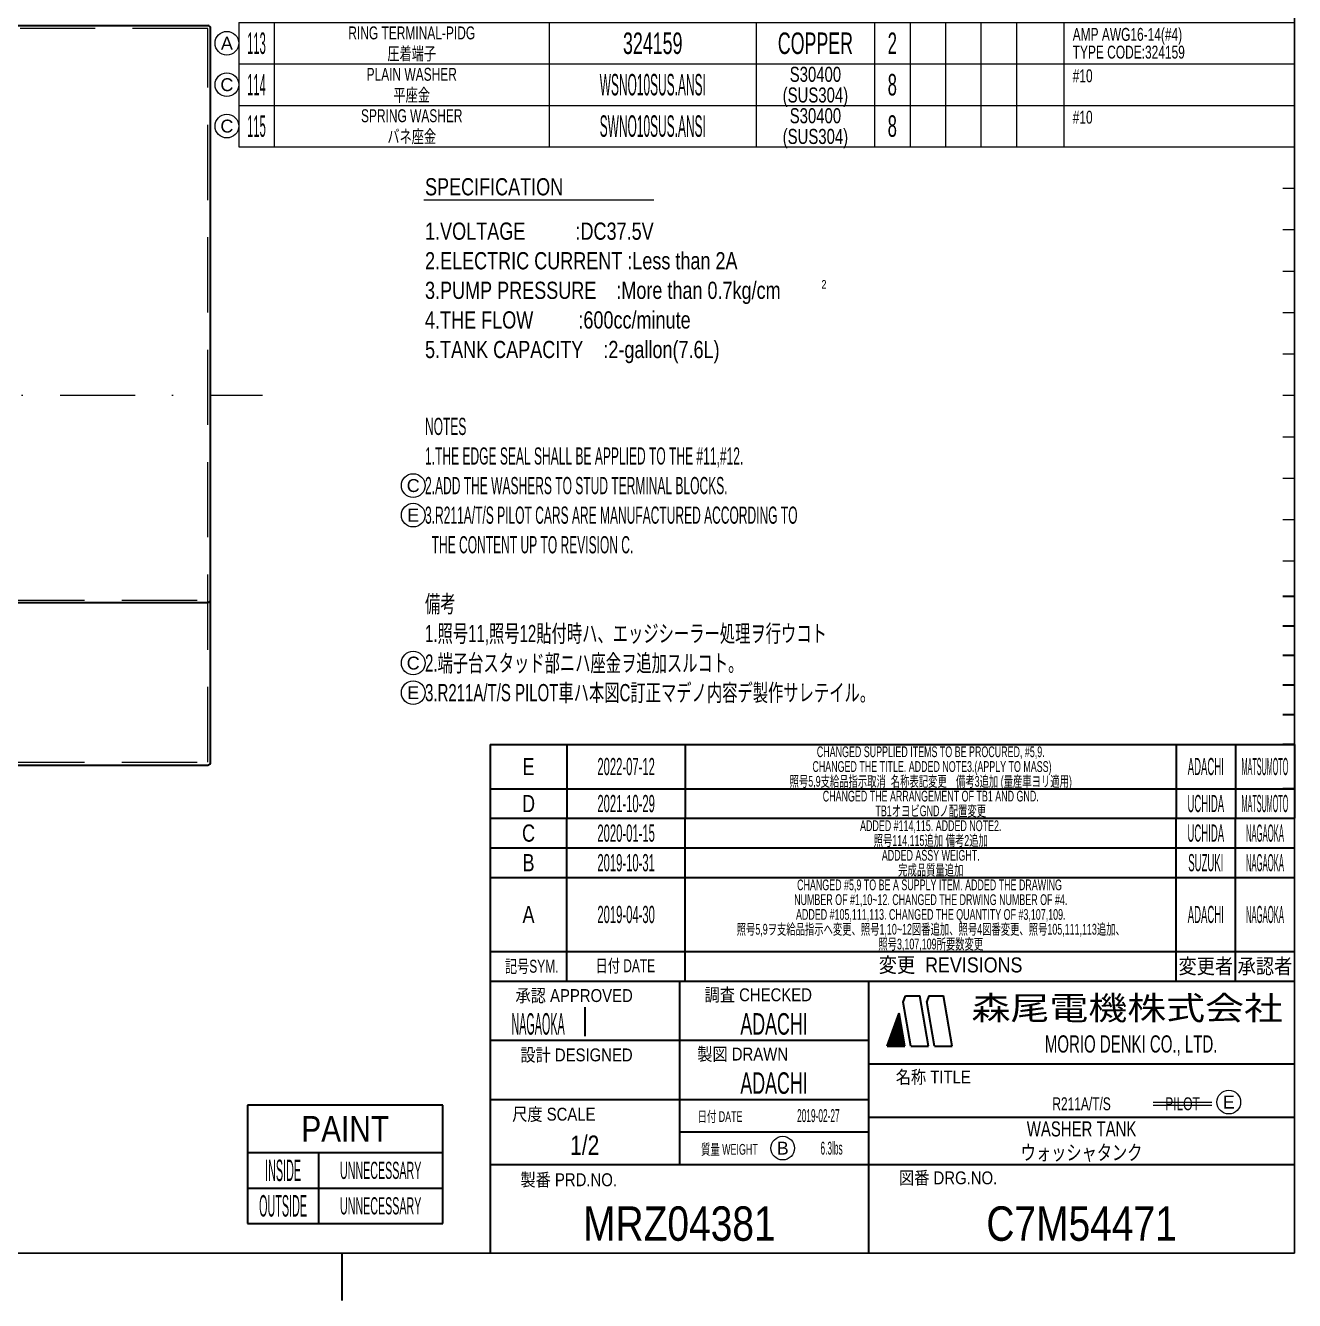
# Model space of a CAD drawing. Header units: millimetres. Extents: x 7 to 587, y 2 to 418.
# Drawn here: x 372.5 to 587, y 2 to 217.5 of the extents above; entities that cross this region are included whole.
import ezdxf
from ezdxf.enums import TextEntityAlignment as Align

# ---------------------------------------------------------------- set-up
doc = ezdxf.new("R2010")
doc.units = ezdxf.units.MM
doc.linetypes.add('DASHDOT', pattern=[25.3, 12.7, -6.3, 0, -6.3])
doc.linetypes.add('DASHED', pattern=[19, 12.7, -6.3])
for name, color, linetype in [('GR1_01', 7, 'Continuous'), ('図面枠C7M', 7, 'Continuous'), ('表題、部品表_01', 7, 'Continuous'), ('表題、部品表_02', 7, 'Continuous'), ('表題、部品表_03', 7, 'Continuous'), ('表題、部品表_rev', 7, 'Continuous')]:
    doc.layers.add(name, color=color, linetype=linetype)
doc.styles.add('HG丸ｺﾞｼｯｸM-PRO', font='')
doc.styles.get('HG丸ｺﾞｼｯｸM-PRO').set_extended_font_data('HG丸ｺﾞｼｯｸM-PRO')

# ---------------------------------------------------------------- blocks, each defined once
blk = doc.blocks.new('BLKF026')
at = {"layer": '図面枠C7M', "color": 4, "linetype": 'Continuous', "lineweight": 13}
for p, q in [((519.506831, 48.749879), (520.3333, 49.576349)), ((519.58776, 48.97223), (520.312102, 49.696572)), ((519.668689, 49.19458), (520.290903, 49.816794)), ((519.749617, 49.41693), (520.269705, 49.937017)), ((519.830546, 49.63928), (520.248506, 50.05724)), ((519.911475, 49.861631), (520.227307, 50.177463)), ((519.992404, 50.083981), (520.206109, 50.297686)), ((520.073333, 50.306331), (520.18491, 50.417909)), ((520.154262, 50.528681), (520.163712, 50.538131)), ((518.157871, 44.996757), (520.693675, 47.532561)), ((518.211969, 45.192276), (520.672477, 47.652784)), ((518.292898, 45.414626), (520.651278, 47.773006)), ((518.299292, 44.996757), (520.714874, 47.412338)), ((518.373827, 45.636976), (520.63008, 47.893229)), ((518.454756, 45.859327), (520.608881, 48.013452)), ((518.535684, 46.081677), (520.587682, 48.133675)), ((518.616613, 46.304027), (520.566484, 48.253898)), ((518.697542, 46.526377), (520.545285, 48.374121)), ((518.778471, 46.748727), (520.524087, 48.494343)), ((518.8594, 46.971078), (520.502888, 48.614566)), ((518.940329, 47.193428), (520.48169, 48.734789)), ((519.021258, 47.415778), (520.460491, 48.855012)), ((519.102186, 47.638128), (520.439293, 48.975235)), ((519.183115, 47.860479), (520.418094, 49.095457)), ((519.264044, 48.082829), (520.396896, 49.21568)), ((519.344973, 48.305179), (520.375697, 49.335903)), ((519.425902, 48.527529), (520.354499, 49.456126)), ((518.440714, 44.996757), (520.736072, 47.292115)), ((518.582135, 44.996757), (520.757271, 47.171892)), ((518.723556, 44.996757), (520.778469, 47.051669)), ((518.864978, 44.996757), (520.799668, 46.931447)), ((519.006399, 44.996757), (520.820866, 46.811224)), ((519.147821, 44.996757), (520.842065, 46.691001)), ((519.289242, 44.996757), (520.863263, 46.570778)), ((519.430663, 44.996757), (520.884462, 46.450555)), ((519.572085, 44.996757), (520.90566, 46.330332)), ((519.713506, 44.996757), (520.926859, 46.21011)), ((519.854927, 44.996757), (520.948057, 46.089887)), ((519.996349, 44.996757), (520.969256, 45.969664)), ((520.13777, 44.996757), (520.990455, 45.849441)), ((520.279191, 44.996757), (521.011653, 45.729218)), ((520.420613, 44.996757), (521.032852, 45.608995)), ((520.562034, 44.996757), (521.05405, 45.488773)), ((520.703455, 44.996757), (521.075249, 45.36855)), ((520.844877, 44.996757), (521.096447, 45.248327)), ((520.986298, 44.996757), (521.117646, 45.128104)), ((521.12772, 44.996757), (521.138844, 45.007881))]:
    blk.add_line(p, q, dxfattribs=at)
blk = doc.blocks.new('BLKF023')
at = {"layer": '図面枠C7M', "color": 2, "linetype": 'Continuous', "lineweight": 25}
for p in [(587, 410), (7, 10)]:
    blk.add_line(p, (587, 10), dxfattribs=at)
at = {"layer": '図面枠C7M', "color": 4, "linetype": 'Continuous', "lineweight": 13}
for p, q in [((585, 211), (587, 211)), ((585, 204), (587, 204)), ((585, 197), (587, 197)), ((585, 190), (587, 190)), ((585, 183), (587, 183)), ((585, 176), (587, 176)), ((585, 169), (587, 169)), ((585, 162), (587, 162)), ((585, 155), (587, 155)), ((585, 148), (587, 148)), ((585, 141), (587, 141)), ((585, 134), (587, 134)), ((585, 127), (587, 127))]:
    blk.add_line(p, q, dxfattribs=at)
at = {"layer": '図面枠C7M', "color": 3, "linetype": 'Continuous', "lineweight": 35}
for p, q in [((587, 121), (585, 121)), ((587, 116), (585, 116)), ((587, 111), (585, 111)), ((587, 106), (585, 106)), ((587, 101), (585, 101)), ((587, 96), (585, 96)), ((587, 88.5), (585, 88.5)), ((451, 83.5), (587, 83.5)), ((451, 83.5), (451, 10)), ((464, 56), (464, 83.5)), ((484, 56), (484, 83.5)), ((567, 56), (567, 83.5)), ((577, 56), (577, 83.5)), ((451, 78.5), (587, 78.5)), ((451, 73.5), (587, 73.5)), ((451, 61), (587, 61)), ((451, 56), (587, 56)), ((483, 56), (483, 25)), ((515, 56), (515, 10)), ((520.84, 52.4), (521.23, 53.5)), ((522.14, 45), (520.84, 52.4)), ((521.23, 53.5), (523.64, 53.5)), ((525.14, 45), (523.64, 53.5)), ((525.18, 53.5), (524.82, 52.51)), ((526.14, 45), (524.82, 52.51)), ((525.18, 53.5), (527.64, 53.5)), ((529.14, 45), (527.64, 53.5)), ((467.01, 51.56), (467.01, 46.69)), ((518.14, 45), (520.16, 50.55)), ((521.14, 45), (520.16, 50.55)), ((451, 46), (515, 46)), ((518.14, 45), (521.14, 45)), ((522.14, 45), (525.14, 45)), ((526.14, 45), (529.14, 45)), ((515, 42), (587, 42)), ((451, 36), (515, 36)), ((515, 33), (587, 33)), ((483, 30.5), (515, 30.5)), ((451, 25), (587, 25)), ((426, 2), (426, 10))]:
    blk.add_line(p, q, dxfattribs=at)
at = {"layer": '図面枠C7M', "color": 4, "linetype": 'Continuous', "lineweight": 13}
blk.add_blockref('BLKF026', (0, 0), dxfattribs=at)
at = {"layer": '図面枠C7M', "color": 4, "linetype": 'Continuous', "lineweight": 13, "style": 'HG丸ｺﾞｼｯｸM-PRO'}
for s, height, width, p in [('変更  REVISIONS', 2.5455, 0.887352, (528.85, 58.72)), ('記号SYM.', 2.182, 0.69227, (458.03, 58.49)), ('日付 DATE', 2.182, 0.692507, (473.87, 58.58)), ('変更者', 2.545, 0.887717, (572, 58.5)), ('承認者', 2.545, 0.887717, (582, 58.5)), ('承認 APPROVED', 2.1818, 0.863151, (465.21, 53.54)), ('調査 CHECKED', 2.182, 0.863174, (496.34, 53.67)), ('設計 DESIGNED', 2.1818, 0.862613, (465.61, 43.51)), ('製図 DRAWN', 2.182, 0.863099, (493.7, 43.65)), ('名称 TITLE', 2.182, 0.862489, (525.93, 39.77)), ('尺度 SCALE', 2.182, 0.862581, (461.78, 33.49)), ('日付 DATE', 1.818, 0.618255, (489.88, 33.09)), ('質量 WEIGHT', 1.818, 0.618812, (491.46, 27.55)), ('製番 PRD.NO.', 2.182, 0.863299, (464.29, 22.41)), ('図番 DRG.NO.', 2.182, 0.863083, (528.44, 22.73))]:
    blk.add_text(s, height=height, dxfattribs=dict(at, width=width)).set_placement(p, align=Align.MIDDLE_CENTER)
at = {"layer": '図面枠C7M', "color": 2, "linetype": 'Continuous', "lineweight": 25, "style": 'HG丸ｺﾞｼｯｸM-PRO', "width": 1.206081}
blk.add_text('森尾電機株式会社', height=4, dxfattribs=at).set_placement((558.72, 51.43), align=Align.MIDDLE_CENTER)
at = {"layer": '図面枠C7M', "color": 3, "linetype": 'Continuous', "lineweight": 35, "style": 'HG丸ｺﾞｼｯｸM-PRO', "width": 0.652197}
blk.add_text('MORIO DENKI CO., LTD.', height=2.9091, dxfattribs=at).set_placement((559.38, 45.36), align=Align.MIDDLE_CENTER)
blk = doc.blocks.new('BLKF027')
at = {"layer": '図面枠C7M', "color": 3, "linetype": 'Continuous', "lineweight": 35, "style": 'HG丸ｺﾞｼｯｸM-PRO'}
for s, height, width, p in [('CHANGED SUPPLIED ITEMS TO BE PROCURED, #5,9.', 1.8182, 0.61842, (525.5, 94.75)), ('E', 2.91, 0.784871, (457.5, 92.25)), ('2022-07-12', 2.909, 0.488281, (474, 92.25)), ('ADACHI', 2.909, 0.415454, (572, 92.25)), ('D', 2.91, 0.784656, (457.5, 86)), ('2021-10-29', 2.909, 0.488281, (474, 86)), ('CHANGED THE ARRANGEMENT OF TB1 AND GND.', 1.8182, 0.618676, (525.5, 87.25)), ('UCHIDA', 2.909, 0.415827, (572, 86)), ('MATSUMOTO', 2.909, 0.26157, (582, 86)), ('C', 2.91, 0.782198, (457.5, 81)), ('2020-01-15', 2.909, 0.488281, (474, 81)), ('ADDED #114,115. ADDED NOTE2.', 1.8182, 0.618369, (525.5, 82.25)), ('UCHIDA', 2.909, 0.415827, (572, 81)), ('NAGAOKA', 2.909, 0.334453, (582, 81)), ('ADDED ASSY WEIGHT.', 1.8182, 0.61827, (525.5, 77.25)), ('B', 2.91, 0.78204, (457.5, 76)), ('2019-10-31', 2.909, 0.488281, (474, 76)), ('SUZUKI', 2.909, 0.415549, (572, 76)), ('NAGAOKA', 2.909, 0.334453, (582, 76)), ('CHANGED #5,9 TO BE A SUPPLY ITEM. ADDED THE DRAWING ', 1.8182, 0.618272, (525.5, 72.25)), ('A', 2.91, 0.782973, (457.5, 67.25)), ('2019-04-30', 2.909, 0.488281, (474, 67.25)), ('ADACHI', 2.909, 0.415454, (572, 67.25)), ('NAGAOKA', 2.909, 0.334453, (582, 67.25)), ('NAGAOKA', 3.636, 0.374843, (459.11, 48.75)), ('ADACHI', 3.636, 0.619335, (499, 48.75)), ('ADACHI', 3.636, 0.619335, (499, 38.75)), ('R211A/T/S', 2.182, 0.692242, (551, 35.25)), ('2019-02-27', 2.182, 0.482412, (506.5, 33.25)), ('WASHER TANK', 2.5455, 0.741929, (551, 31)), ('1/2', 3.273, 0.80628, (467, 28.25)), ('6.3lbs', 2.182, 0.480682, (508.73, 27.75)), ('MRZ04381', 5.818, 0.845879, (483, 15)), ('C7M54471', 5.818, 0.846013, (551, 15))]:
    blk.add_text(s, height=height, dxfattribs=dict(at, width=width)).set_placement(p, align=Align.MIDDLE_CENTER)
blk = doc.blocks.new('BLKF033')
at = {"layer": 'GR1_01', "color": 3, "linetype": 'Continuous', "lineweight": 35}
for p, q in [((331.25, 93), (331.25, 217)), ((331.75, 217.5), (403.25, 217.5)), ((403.75, 93), (403.75, 217)), ((331.75, 120), (343.75, 120)), ((363.75, 120), (403.25, 120)), ((331.75, 92.5), (343.75, 92.5)), ((363.75, 92.5), (403.25, 92.5))]:
    blk.add_line(p, q, dxfattribs=at)
at = {"layer": 'GR1_01', "color": 4, "linetype": 'DASHED', "lineweight": 13}
for p, q in [((403.25, 217), (331.75, 217)), ((331.75, 217), (331.75, 93)), ((403.25, 93), (403.25, 217)), ((331.75, 120.38), (403.25, 120.38)), ((343.75, 120), (363.75, 120)), ((331.75, 93), (403.25, 93)), ((343.75, 92.5), (363.75, 92.5))]:
    blk.add_line(p, q, dxfattribs=at)
at = {"layer": 'GR1_01', "color": 3, "linetype": 'Continuous', "lineweight": 35}
for centre, start, end in [((331.75, 217), 90, 180), ((403.25, 217), 0, 90), ((331.75, 120.5), 180, 270), ((403.25, 120.5), 270, 0), ((331.75, 93), 180, 270), ((403.25, 93), 270, 0)]:
    blk.add_arc(centre, 0.5, start, end, dxfattribs=at)
blk = doc.blocks.new('BLKF080')
at = {"layer": '図面枠C7M', "color": 3, "linetype": 'Continuous', "lineweight": 35}
for p, q in [((443, 35), (410, 35)), ((410, 35), (410, 15)), ((443, 15), (443, 35)), ((410, 27), (443, 27)), ((422, 27), (422, 15)), ((410, 21), (443, 21)), ((410, 15), (443, 15))]:
    blk.add_line(p, q, dxfattribs=at)
at = {"layer": '図面枠C7M', "color": 3, "linetype": 'Continuous', "lineweight": 35, "style": 'HG丸ｺﾞｼｯｸM-PRO'}
for s, height, width, p in [('PAINT', 4.364, 0.862766, (426.5, 31)), ('INSIDE', 3.636, 0.375526, (416, 24)), ('UNNECESSARY', 2.9091, 0.464736, (432.5, 24)), ('OUTSIDE', 3.636, 0.375221, (416, 18)), ('UNNECESSARY', 2.9091, 0.464736, (432.5, 18))]:
    blk.add_text(s, height=height, dxfattribs=dict(at, width=width)).set_placement(p, align=Align.MIDDLE_CENTER)
blk = doc.blocks.new('BLKF079')
at = {"layer": '図面枠C7M', "color": 3, "linetype": 'Continuous', "lineweight": 35}
blk.add_blockref('BLKF080', (0, 0), dxfattribs=at)
blk = doc.blocks.new('BLKF197')
at = {"layer": '表題、部品表_02', "color": 4, "linetype": 'Continuous', "lineweight": 13}
for p, q in [((408.5, 218), (408.5, 211)), ((408.5, 218), (587, 218)), ((414.5, 218), (414.5, 211)), ((461, 218), (461, 211)), ((496, 218), (496, 211)), ((516, 218), (516, 211)), ((522, 218), (522, 211)), ((528, 218), (528, 211)), ((534, 211), (534, 218)), ((540, 218), (540, 211)), ((548, 218), (548, 211)), ((587, 218), (587, 211)), ((408.5, 211), (587, 211))]:
    blk.add_line(p, q, dxfattribs=at)
blk = doc.blocks.new('BLKF210')
at = {"layer": '表題、部品表_rev', "color": 4, "linetype": 'Continuous', "lineweight": 13}
blk.add_circle((406.5, 214.5), 2, dxfattribs=at)
at = {"layer": '表題、部品表_rev', "color": 4, "linetype": 'Continuous', "lineweight": 13, "style": 'HG丸ｺﾞｼｯｸM-PRO', "width": 1.042301}
blk.add_text('A', height=2.18, dxfattribs=at).set_placement((406.5, 214.5), align=Align.MIDDLE_CENTER)
blk = doc.blocks.new('BLKF215')
at = {"layer": '表題、部品表_rev', "color": 4, "linetype": 'Continuous', "lineweight": 13}
blk.add_circle((500.47, 27.75), 2, dxfattribs=at)
at = {"layer": '表題、部品表_rev', "color": 4, "linetype": 'Continuous', "lineweight": 13, "style": 'HG丸ｺﾞｼｯｸM-PRO', "width": 1.04272}
blk.add_text('B', height=2.18, dxfattribs=at).set_placement((500.47, 27.75), align=Align.MIDDLE_CENTER)
blk = doc.blocks.new('BLKF216')
at = {"layer": '表題、部品表_02', "color": 4, "linetype": 'Continuous', "lineweight": 13}
for p, q in [((408.5, 211), (408.5, 204)), ((408.5, 211), (587, 211)), ((414.5, 211), (414.5, 204)), ((461, 211), (461, 204)), ((496, 211), (496, 204)), ((516, 211), (516, 204)), ((522, 211), (522, 204)), ((528, 211), (528, 204)), ((534, 204), (534, 211)), ((540, 211), (540, 204)), ((548, 211), (548, 204)), ((587, 211), (587, 204)), ((408.5, 204), (587, 204))]:
    blk.add_line(p, q, dxfattribs=at)
blk = doc.blocks.new('BLKF218')
at = {"layer": '表題、部品表_02', "color": 4, "linetype": 'Continuous', "lineweight": 13}
for p, q in [((408.5, 204), (408.5, 197)), ((408.5, 204), (587, 204)), ((414.5, 204), (414.5, 197)), ((461, 204), (461, 197)), ((496, 204), (496, 197)), ((516, 204), (516, 197)), ((522, 204), (522, 197)), ((528, 204), (528, 197)), ((534, 197), (534, 204)), ((540, 204), (540, 197)), ((548, 204), (548, 197)), ((587, 204), (587, 197)), ((408.5, 197), (587, 197))]:
    blk.add_line(p, q, dxfattribs=at)
blk = doc.blocks.new('BLKF220')
at = {"layer": '表題、部品表_rev', "color": 4, "linetype": 'Continuous', "lineweight": 13}
blk.add_circle((406.5, 207.5), 2, dxfattribs=at)
at = {"layer": '表題、部品表_rev', "color": 4, "linetype": 'Continuous', "lineweight": 13, "style": 'HG丸ｺﾞｼｯｸM-PRO', "width": 1.042931}
blk.add_text('C', height=2.18, dxfattribs=at).set_placement((406.5, 207.5), align=Align.MIDDLE_CENTER)
blk = doc.blocks.new('BLKF221')
at = {"layer": '表題、部品表_rev', "color": 4, "linetype": 'Continuous', "lineweight": 13}
blk.add_circle((406.5, 200.5), 2, dxfattribs=at)
at = {"layer": '表題、部品表_rev', "color": 4, "linetype": 'Continuous', "lineweight": 13, "style": 'HG丸ｺﾞｼｯｸM-PRO', "width": 1.042931}
blk.add_text('C', height=2.18, dxfattribs=at).set_placement((406.5, 200.5), align=Align.MIDDLE_CENTER)
blk = doc.blocks.new('BLKF224')
at = {"layer": '表題、部品表_rev', "color": 4, "linetype": 'Continuous', "lineweight": 13}
blk.add_circle((438, 139.74), 2, dxfattribs=at)
at = {"layer": '表題、部品表_rev', "color": 4, "linetype": 'Continuous', "lineweight": 13, "style": 'HG丸ｺﾞｼｯｸM-PRO', "width": 1.042931}
blk.add_text('C', height=2.18, dxfattribs=at).set_placement((438, 139.74), align=Align.MIDDLE_CENTER)
blk = doc.blocks.new('BLKF225')
at = {"layer": '表題、部品表_rev', "color": 4, "linetype": 'Continuous', "lineweight": 13}
blk.add_circle((438, 109.74), 2, dxfattribs=at)
at = {"layer": '表題、部品表_rev', "color": 4, "linetype": 'Continuous', "lineweight": 13, "style": 'HG丸ｺﾞｼｯｸM-PRO', "width": 1.042931}
blk.add_text('C', height=2.18, dxfattribs=at).set_placement((438, 109.74), align=Align.MIDDLE_CENTER)
blk = doc.blocks.new('BLKF229')
at = {"layer": '図面枠C7M', "color": 3, "linetype": 'Continuous', "lineweight": 35}
for p, q in [((451, 88.5), (587, 88.5)), ((451, 88.5), (451, 83.5)), ((464, 88.5), (464, 83.5)), ((484, 88.5), (484, 83.5)), ((567, 88.5), (567, 83.5)), ((577, 88.5), (577, 83.5)), ((587, 88.5), (587, 83.5)), ((451, 83.5), (587, 83.5))]:
    blk.add_line(p, q, dxfattribs=at)
blk = doc.blocks.new('BLKF228')
at = {"layer": '図面枠C7M', "color": 3, "linetype": 'Continuous', "lineweight": 35}
blk.add_blockref('BLKF229', (0, 0), dxfattribs=at)
blk = doc.blocks.new('BLKF234')
at = {"layer": '図面枠C7M', "color": 3, "linetype": 'Continuous', "lineweight": 35}
for p, q in [((451, 96), (587, 96)), ((451, 96), (451, 88.5)), ((464, 96), (464, 88.5)), ((484, 96), (484, 88.5)), ((567, 96), (567, 88.5)), ((577, 96), (577, 88.5)), ((587, 96), (587, 88.5)), ((451, 88.5), (587, 88.5))]:
    blk.add_line(p, q, dxfattribs=at)
blk = doc.blocks.new('BLKF233')
at = {"layer": '図面枠C7M', "color": 3, "linetype": 'Continuous', "lineweight": 35}
blk.add_blockref('BLKF234', (0, 0), dxfattribs=at)
blk = doc.blocks.new('BLKF237')
at = {"layer": '表題、部品表_rev', "color": 4, "linetype": 'Continuous', "lineweight": 13}
blk.add_circle((438, 134.74), 2, dxfattribs=at)
at = {"layer": '表題、部品表_rev', "color": 4, "linetype": 'Continuous', "lineweight": 13, "style": 'HG丸ｺﾞｼｯｸM-PRO', "width": 1.04259}
blk.add_text('E', height=2.18, dxfattribs=at).set_placement((438, 134.74), align=Align.MIDDLE_CENTER)
blk = doc.blocks.new('BLKF238')
at = {"layer": '表題、部品表_rev', "color": 4, "linetype": 'Continuous', "lineweight": 13}
blk.add_circle((438, 104.74), 2, dxfattribs=at)
at = {"layer": '表題、部品表_rev', "color": 4, "linetype": 'Continuous', "lineweight": 13, "style": 'HG丸ｺﾞｼｯｸM-PRO', "width": 1.04259}
blk.add_text('E', height=2.18, dxfattribs=at).set_placement((438, 104.74), align=Align.MIDDLE_CENTER)
blk = doc.blocks.new('BLKF239')
at = {"layer": '表題、部品表_rev', "color": 4, "linetype": 'Continuous', "lineweight": 13}
blk.add_circle((575.89, 35.53), 2, dxfattribs=at)
at = {"layer": '表題、部品表_rev', "color": 4, "linetype": 'Continuous', "lineweight": 13, "style": 'HG丸ｺﾞｼｯｸM-PRO', "width": 1.04259}
blk.add_text('E', height=2.18, dxfattribs=at).set_placement((575.89, 35.53), align=Align.MIDDLE_CENTER)

msp = doc.modelspace()

# ---------------------------------------------------------------- linework, layer by layer
at = {"layer": 'GR1_01', "color": 4, "linetype": 'DASHDOT', "lineweight": 13}
msp.add_line((327.5, 155), (412.5, 155), dxfattribs=at)
at = {"layer": '表題、部品表_01', "color": 4, "linetype": 'Continuous', "lineweight": 13}
msp.add_line((439.8, 188.04), (478.68, 188.04), dxfattribs=at)
at = {"layer": '表題、部品表_rev', "color": 4, "linetype": 'Continuous', "lineweight": 13}
for p, q in [((563.12, 35.5), (573.02, 35.5)), ((563.12, 35), (573.02, 35))]:
    msp.add_line(p, q, dxfattribs=at)

# ---------------------------------------------------------------- block references
at = {"layer": 'GR1_01', "color": 3, "linetype": 'Continuous', "lineweight": 35}
msp.add_blockref('BLKF033', (0, 0), dxfattribs=at)
at = {"layer": '図面枠C7M', "color": 4, "linetype": 'Continuous', "lineweight": 13}
msp.add_blockref('BLKF023', (0, 0), dxfattribs=at)
at = {"layer": '図面枠C7M', "color": 3, "linetype": 'Continuous', "lineweight": 35}
for name in ['BLKF233', 'BLKF027', 'BLKF228', 'BLKF079']:
    msp.add_blockref(name, (0, 0), dxfattribs=at)
at = {"layer": '表題、部品表_02', "color": 4, "linetype": 'Continuous', "lineweight": 13}
for name in ['BLKF197', 'BLKF216', 'BLKF218']:
    msp.add_blockref(name, (0, 0), dxfattribs=at)
at = {"layer": '表題、部品表_rev', "color": 4, "linetype": 'Continuous', "lineweight": 13}
for name in ['BLKF210', 'BLKF220', 'BLKF221', 'BLKF224', 'BLKF237', 'BLKF225', 'BLKF238', 'BLKF239', 'BLKF215']:
    msp.add_blockref(name, (0, 0), dxfattribs=at)

# ---------------------------------------------------------------- texts
at = {"layer": '図面枠C7M', "color": 3, "linetype": 'Continuous', "lineweight": 35, "style": 'HG丸ｺﾞｼｯｸM-PRO'}
for s, height, width, p in [(' CHANGED THE TITLE. ADDED NOTE3.(APPLY TO MASS)', 1.8182, 0.618276, (525.5, 92.25)), ('MATSUMOTO', 2.909, 0.26157, (582, 92.25)), ('照号5,9支給品指示取消  名称表記変更\u3000備考3追加 (量産車ヨリ適用)', 1.8182, 0.618882, (525.5, 89.75)), ('TB1オヨビGNDノ配置変更', 1.8182, 0.618827, (525.5, 84.75)), ('照号114,115追加 備考2追加', 1.8182, 0.619057, (525.5, 79.75)), ('完成品質量追加', 1.818, 0.618958, (525.5, 74.75)), ('NUMBER OF #1,10~12. CHANGED THE DRWING NUMBER OF #4.', 1.8182, 0.618775, (525.5, 69.75)), ('ADDED #105,111,113. CHANGED THE QUANTITY OF #3,107,109.', 1.8182, 0.618655, (525.5, 67.25)), ('照号5,9ヲ支給品指示ヘ変更、照号1,10~12図番追加、照号4図番変更、照号105,111,113追加、', 1.8182, 0.619027, (525.5, 64.75)), ('照号3,107,109所要数変更', 1.8182, 0.619071, (525.5, 62.25)), ('ウォッシャタンク', 2.545, 0.741121, (551, 27))]:
    msp.add_text(s, height=height, dxfattribs=dict(at, width=width)).set_placement(p, align=Align.MIDDLE_CENTER)
at = {"layer": '表題、部品表_01', "color": 3, "linetype": 'Continuous', "lineweight": 35, "style": 'HG丸ｺﾞｼｯｸM-PRO'}
for s, height, width, p in [('SPECIFICATION', 2.9091, 0.782941, (440, 190.24)), ('1.VOLTAGE          :DC37.5V', 2.9091, 0.784243, (440, 182.74)), ('2.ELECTRIC CURRENT :Less than 2A', 2.9091, 0.783249, (440, 177.74)), ('3.PUMP PRESSURE    :More than 0.7kg/cm', 2.9091, 0.783319, (440, 172.74)), ('2', 1.45, 0.784542, (507.02, 173.74)), ('4.THE FLOW         :600cc/minute', 2.9091, 0.783991, (440, 167.74)), ('5.TANK CAPACITY    :2-gallon(7.6L)', 2.9091, 0.783469, (440, 162.74)), ('NOTES', 2.909, 0.521205, (440, 149.74)), ('1.THE EDGE SEAL SHALL BE APPLIED TO THE #11,#12.', 2.9091, 0.522788, (440, 144.74)), ('2.ADD THE WASHERS TO STUD TERMINAL BLOCKS. ', 2.9091, 0.522387, (440, 139.74)), ('3.R211A/T/S PILOT CARS ARE MANUFACTURED ACCORDING TO', 2.9091, 0.522186, (440, 134.74)), ('  THE CONTENT UP TO REVISION C.', 2.9091, 0.522163, (440, 129.74)), ('備考', 2.909, 0.651535, (440, 119.74)), ('1.照号11,照号12貼付時ハ、エッジシーラー処理ヲ行ウコト', 2.9091, 0.651683, (440, 114.74)), ('2.端子台スタッド部ニハ座金ヲ追加スルコト。', 2.9091, 0.65156, (440, 109.74)), ('3.R211A/T/S PILOT車ハ本図C訂正マデノ内容デ製作サレテイル。', 2.9091, 0.651698, (440, 104.74))]:
    msp.add_text(s, height=height, dxfattribs=dict(at, width=width)).set_placement(p, align=Align.MIDDLE_LEFT)
at = {"layer": '表題、部品表_03', "color": 3, "linetype": 'Continuous', "lineweight": 35, "style": 'HG丸ｺﾞｼｯｸM-PRO'}
for s, height, width, p in [('113', 3.636, 0.389528, (411.5, 214.5)), ('RING TERMINAL-PIDG', 2.1818, 0.692588, (437.75, 216.25)), ('324159', 3.636, 0.619953, (478.5, 214.5)), ('COPPER', 3.636, 0.618794, (506, 214.5)), ('2', 3.64, 0.576062, (519, 214.5)), ('圧着端子', 2.182, 0.692256, (437.75, 212.75)), ('114', 3.636, 0.389528, (411.5, 207.5)), ('PLAIN WASHER', 2.1818, 0.691933, (437.75, 209.25)), ('WSNO10SUS.ANSI', 3.6364, 0.414945, (478.5, 207.5)), ('S30400', 2.545, 0.740904, (506, 209.25)), ('8', 3.64, 0.576062, (519, 207.5)), ('平座金', 2.182, 0.692256, (437.75, 205.75)), ('(SUS304)', 2.545, 0.740651, (506, 205.75)), ('SPRING WASHER', 2.1818, 0.691599, (437.75, 202.25)), ('S30400', 2.545, 0.740904, (506, 202.25)), ('115', 3.636, 0.389528, (411.5, 200.5)), ('SWNO10SUS.ANSI', 3.6364, 0.414945, (478.5, 200.5)), ('8', 3.64, 0.576062, (519, 200.5)), ('バネ座金', 2.182, 0.692256, (437.75, 198.75)), ('(SUS304)', 2.545, 0.740651, (506, 198.75))]:
    msp.add_text(s, height=height, dxfattribs=dict(at, width=width)).set_placement(p, align=Align.MIDDLE_CENTER)
for s, height, width, p in [('AMP AWG16-14(#4)', 2.1818, 0.691624, (549.5, 216)), ('TYPE CODE:324159', 2.1818, 0.691751, (549.5, 213)), ('#10', 2.182, 0.691981, (549.5, 209)), ('#10', 2.182, 0.691981, (549.5, 202))]:
    msp.add_text(s, height=height, dxfattribs=dict(at, width=width)).set_placement(p, align=Align.MIDDLE_LEFT)
at = {"layer": '表題、部品表_rev', "color": 3, "linetype": 'Continuous', "lineweight": 35, "style": 'HG丸ｺﾞｼｯｸM-PRO', "width": 0.693212}
msp.add_text('PILOT', height=2.182, dxfattribs=at).set_placement((568.07, 35.25), align=Align.MIDDLE_CENTER)

doc.saveas('drawing.dxf')
